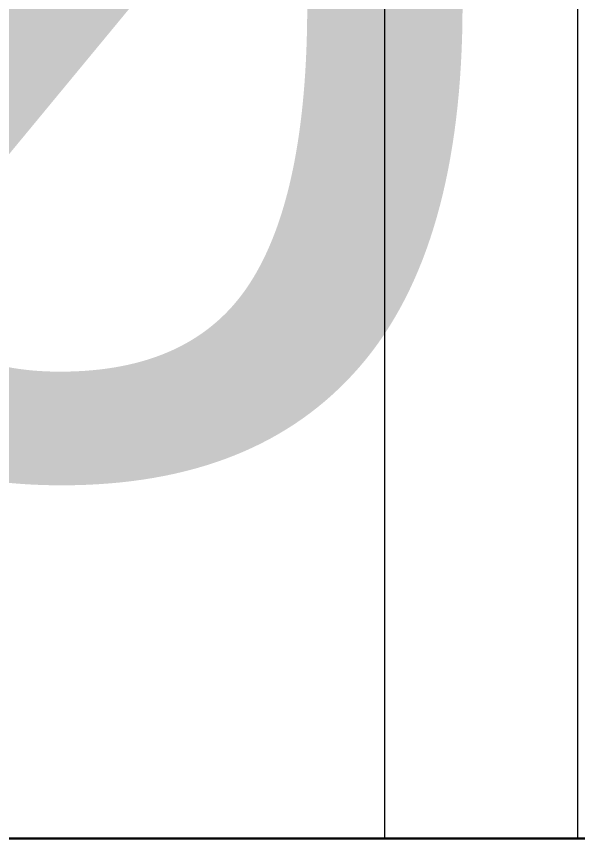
# Model space of a CAD drawing. Header units: metres. Extents: x 147 to 427, y -16 to 162.
# Drawn here: x 171.9589 to 172.0171, y 80.5957 to 80.681 of the extents above; entities that cross this region are included whole.
import ezdxf

# ---------------------------------------------------------------- set-up
doc = ezdxf.new("R2010")
doc.units = ezdxf.units.M
doc.layers.add('1053_ARQ_BASE_MATADOURO_dwg', color=7, linetype='Continuous', lineweight=5, true_color=0x767676)
for name, color, linetype, lineweight in [('A-ANNO-DIMS', 7, 'Continuous', 5), ('A-ANNO-DIMS-50', 7, 'Continuous', 5), ('A-EQUIPAMENTOS', 7, 'Continuous', 5), ('A-PAREDE', 7, 'Continuous', 30), ('A_lay', 7, 'Continuous', 5), ('P-PIPE-IDEN', 7, 'Continuous', 5)]:
    doc.layers.add(name, color=color, linetype=linetype, lineweight=lineweight)
doc.styles.add('Arial_25', font='arial.ttf', dxfattribs={"height": 0.1249999999999999})
doc.styles.add('Century Gothic_1', font='GOTHIC.TTF', dxfattribs={"height": 0.075})
doc.dimstyles.new('Setores_1_5', dxfattribs={"dimscale": 0.3048, "dimtxt": 0.07831262022881443, "dimasz": 0.5208333333333333, "dimexe": 0.3937007874015747, "dimexo": 0.2460629921259842, "dimgap": 0.2870734908136483, "dimtad": 1, "dimrnd": 0.01, "dimzin": 0, "dimdsep": 46, "dimtxsty": 'Century Gothic_1', "dimblk1": 'OBLIQUE', "dimblk2": 'OBLIQUE', "dimsah": 1, "dimcen": 0.09, "dimazin": 0, "dimtfac": 1, "dimtdec": 4, "dimtix": 1, "dimtmove": 0, "dimatfit": 3, "dimfxl": 1, "dimtvp": 1, "dimtolj": 1, "dimtzin": 0, "dimarcsym": 2})

# ---------------------------------------------------------------- blocks, each defined once
blk = doc.blocks.new('1053_ARQ_BASE_MATADOURO_dwg_arq geral tgov-4039641-BANHEIROS E VESTIÁRIO')
at = {"layer": 'A_lay', "true_color": 0xaaaaaa}
h = blk.add_hatch(dxfattribs=at)
h.set_pattern_fill('FP_2', color=253, style=0, pattern_type=2)
h.set_pattern_definition([(90, (-0.43, 0), (-0.6125, 3.750480822388769e-17), []), (180, (-0.43, 0), (-7.500961644777538e-17, -0.6125), [])])
h.paths.add_polyline_path([(32.9982296655655, -1.360337736084986), (33.01237180118935, -1.346195600926807), (33.43663586990462, -1.77045966871076), (33.42249373428078, -1.784601803868939), (33.25023462308762, -1.612342693053915)])
h.paths.add_polyline_path([(33.41165809009424, -2.567213544799652), (33.41122966582353, -2.567213544799652), (33.41153817298636, -2.567499975164101)])
h.paths.add_polyline_path([(31.19822966551894, -2.590337736532022), (32.07822903066692, -2.590337723493596), (32.07822966552359, -1.360337736084986), (31.9982296655655, -1.360337736084986), (31.9982296655655, -1.340337736532025), (32.09822966554222, -1.340337736532025), (32.09822966554222, -2.590337736532022), (32.97822966554688, -2.590337736532022), (32.97822966554688, -1.360337736084986), (32.69822966551894, -1.360337736084986), (32.69822966551894, -1.340337736532025), (32.9982296655655, -1.340337736532025), (32.9982296655655, -2.590337736532022), (33.36143735738526, -2.590337723493626), (33.36230898696525, -2.584644456362063), (33.36850861286325, -2.584118906497852), (33.37272822873721, -2.583180386026411), (33.3639897591028, -2.582610914488273), (33.38495522576743, -2.571112018484472), (33.38522966535411, -2.571112018484472), (33.38475389388188, -2.567213544799652), (33.37766758755459, -2.56675270268307), (33.37784901540559, -2.531764418520862), (33.37935890742477, -2.529469504030543), (33.38033918392303, -2.529386299058091), (33.38033918392303, -2.530819531470261), (33.38475389388188, -2.529654912327599), (33.38849361837163, -2.529260466487359), (33.38519683457316, -2.529079990610626), (33.38230822881664, -2.529079990610626), (33.38230822881664, -2.527990126248646), (33.39363069786764, -2.527990126248646), (33.39845663859801, -2.451804880380545), (33.40332281405001, -2.527990126248646), (33.41415110236105, -2.528241146850083), (33.41415110236105, -2.529079990610626), (33.40934836446957, -2.529569412834353), (33.41105634879104, -2.532213544799656), (33.41153817298636, -2.529370996491358), (33.41318337963542, -2.529491669047795), (33.41458401044638, -2.531318225015941), (33.41467251459932, -2.530331478504427), (33.4174584135822, -2.530615062280749), (33.4174584135822, -2.531588071625247), (33.4174584135822, -2.532213544799656), (33.41882147603067, -2.53257269248625), (33.41882153157442, -2.567213544799652), (33.41165809009424, -2.567213544799652), (33.4115613925586, -2.571112018484472), (33.41255289996535, -2.571112018484472), (33.4331532524047, -2.583180386026411), (33.42848461750561, -2.583665235818116), (33.42841931263904, -2.583790940594805), (33.42373110244044, -2.583180386026411), (33.42380640577898, -2.583851335952597), (33.43439815729597, -2.58512119470378), (33.43518967956162, -2.590337723493803), (33.79822966549565, -2.590337736532022), (33.79822966549565, -1.360337736084986), (33.59822966554222, -1.360337736084986), (33.59822966554222, -1.340337736532025), (33.79822966549565, -1.340337736532025), (33.79822966549565, -0.5403377357869643), (32.49990418984109, -0.5403377357869643), (32.49990418984109, -0.520337736233998), (33.79822966549565, -0.520337736233998), (33.79822966561207, 0.7096622623503934), (31.64822966558879, 0.7096622623503934), (31.64822966547237, -0.720337737351584), (31.37822966557015, -0.9803377389907172), (31.37822966557015, -1.340337738394669), (31.39822966547237, -1.340337738394669), (31.39822966547237, -1.36033773794763), (31.19822966551894, -1.36033773794763), (31.19822966551894, -2.566552797289576)])
h.paths.add_polyline_path([(32.3796333890643, -2.584848100319439), (32.37655739265048, -2.582797436043553), (32.38339294388445, -2.584848098456791)])
h.paths.add_polyline_path([(31.47922672948354, -2.584848010912471), (31.47615073283689, -2.582797346636585), (31.48298628418726, -2.584848009049823)])
h.paths.add_polyline_path([(32.35507964459268, -2.580063220113449), (32.35176171513761, -2.578219925984674), (32.35097831464218, -2.573911227457804), (32.35210469323517, -2.57560079472383)])
h.paths.add_polyline_path([(32.72500323222047, -2.580063154788004), (32.72910455998519, -2.573911160230572), (32.72832116077208, -2.578219860792096)])
h.paths.add_polyline_path([(31.4546729848955, -2.580063130706482), (31.45135505544042, -2.578219836577706), (31.45057165494495, -2.573911138050754), (31.45321641526873, -2.577878277072556)])
h.paths.add_polyline_path([(31.82459657252362, -2.58006306538085), (31.828697900288, -2.573911070823604), (31.8279145010749, -2.578219771385128), (31.82662698379707, -2.57893505893236)])
h.paths.add_polyline_path([(31.93598396700507, -2.57551958920394), (31.93598395815142, -2.575518269867118), (31.93986503223876, -2.575518785918095)])
h.paths.add_polyline_path([(33.40650297222901, -2.532213544799656), (33.40657379143014, -2.532213544799656), (33.40647120771293, -2.529079990610626), (33.4042568059013, -2.52947269597945), (33.40598023144013, -2.532213544799656)])
h.paths.add_polyline_path([(31.78805223818578, -2.524538795753311), (31.78805329892299, -2.524538154493882), (31.78986503223873, -2.524538795753311)])
h.paths.add_polyline_path([(32.68845889776651, -2.524538795753311), (32.68845995850371, -2.524538154493882), (32.69027169181945, -2.524538795753311)])
h.paths.add_polyline_path([(32.72067163989433, -2.519910329952768), (32.72112556450817, -2.514431225976472), (32.72128924567299, -2.512942886920036), (32.7224053606593, -2.516442886920035), (32.72075630968545, -2.51974099074007)])
h.paths.add_polyline_path([(31.82026498019715, -2.5199102405458), (31.82071891911924, -2.514431222653573), (31.82088263059796, -2.512942886920036), (31.82199865625866, -2.516442886920035), (31.82034965034916, -2.519740900611293)])
h.paths.add_polyline_path([(32.35074804804773, -2.49530242197209), (32.3507480424598, -2.464542454108529), (32.36425338473529, -2.465057278607535), (32.36425338976571, -2.493251755833559), (32.35404405919414, -2.494801951966122)])
h.paths.add_polyline_path([(31.45034138823414, -2.495302332565122), (31.45034138287903, -2.464542364701566), (31.46384672515244, -2.465057278609557), (31.46384673006852, -2.493251666426591), (31.45363740794015, -2.494801861263768)])
h.paths.add_polyline_path([(32.3507480424598, -2.464542454108529), (32.34961118549128, -2.464542454108529), (32.34961117838995, -2.424212720245056), (32.35074804236245, -2.463685038211235)])
h.paths.add_polyline_path([(31.45034138287903, -2.464542364701566), (31.4492045257941, -2.464542364701566), (31.44920451927484, -2.427651721984078), (31.45034138268435, -2.463685038211235)])
h.paths.add_polyline_path([(32.715829445491, -2.433098875252401), (32.71446233518465, -2.428313984289958), (32.71582944493295, -2.429954515770014)])
h.paths.add_polyline_path([(31.81542278579381, -2.433098768154382), (31.81405567548763, -2.428313894883198), (31.81542278523576, -2.429954426363046)])
h.paths.add_polyline_path([(32.34961117838995, -2.424212720245056), (32.3496111182333, -2.100627156199285), (32.36047300352679, -2.055517957680013), (32.38185480083779, -2.014339819221219), (32.41250386946687, -1.979505139154507), (32.45062465078041, -1.953054687830857), (32.49398386001417, -1.936538050225004), (32.54004132201865, -1.930922844361836), (32.58609878600701, -1.936538033952755), (32.62945800107614, -1.953054656239655), (32.66757879173472, -1.97950509409511), (32.698227872671, -2.014339763333402), (32.71960968453036, -2.055517894237933), (32.73047164315378, -2.100627088919213), (32.73047164315378, -2.42421265318983), (32.72910453216193, -2.416693549603156), (32.72407657577698, -2.409923806035923), (32.71885120787212, -2.406440228223735), (32.70842738743912, -2.405073121705415), (32.36695697561583, -2.405399314620244), (32.36037300863295, -2.407012690915006), (32.35427205649388, -2.411752959636594), (32.35097828670425, -2.416693616658382)])
h.paths.add_polyline_path([(32.71104456007035, -2.424212655052474), (32.70694323058726, -2.420794881880218), (32.70852620014941, -2.421190623193912)])
h.paths.add_polyline_path([(31.44920451863915, -2.424212632952824), (31.44920445853612, -2.100627066792318), (31.46006634382961, -2.055517868273045), (31.4814481411406, -2.014339729814251), (31.51209720976968, -1.979505049747543), (31.55021799108323, -1.953054598423889), (31.59357720031699, -1.936537960818036), (31.63963466232147, -1.930922754954869), (31.68569212630982, -1.936537944545787), (31.72905134137896, -1.953054566832692), (31.76717213203753, -1.979505004688142), (31.79782121297382, -2.014339673926434), (31.81920302483318, -2.055517804830965), (31.83006498345659, -2.10062699951225), (31.83006498345659, -2.424212563782862), (31.82869787246474, -2.416693460196188), (31.82366991619629, -2.409923716706623), (31.81844454817493, -2.406440138816767), (31.80802072785843, -2.405073032298447), (31.4665502931861, -2.405399229346468), (31.45996634930949, -2.407012601258892), (31.4538653969132, -2.411752870054895), (31.45057162700706, -2.416693527251414)])
h.paths.add_polyline_path([(31.81063790048958, -2.424212565645506), (31.80653657089007, -2.42079479247325), (31.80811954045222, -2.421190533786944)])
h.paths.add_polyline_path([(32.52173897794324, -2.329214845908934), (32.55853917053278, -2.328987855687618), (32.59398995497526, -2.319375193527305), (32.62528974490934, -2.301494435001893), (32.65005296703426, -2.277977302487157), (32.66902836581824, -2.247702358342878), (32.67988854517159, -2.213462111250909), (32.67956945679467, -2.094816044042731), (32.66698118635357, -2.060277363595218), (32.64733657944612, -2.03130246823723), (32.62255066103535, -2.008670470508273), (32.58942161204271, -1.991465080653311), (32.55684337067157, -1.983383290935039), (32.52107176361355, -1.983646541860201), (32.48594718852514, -1.993066010328552), (32.45576527191695, -2.009699951395325), (32.42930952900306, -2.034791385846919), (32.41007327967564, -2.065698776107002), (32.39951061732029, -2.09720937162793), (32.39951064344509, -2.213462162762482), (32.41085993921514, -2.248482762544358), (32.43049041660464, -2.279126743648769), (32.45552947141302, -2.302839230523605), (32.48748526612123, -2.320368712680362), (32.52144059837287, -2.329137788407953)])
h.paths.add_polyline_path([(31.62133231823663, -2.32921475650077), (31.65725359349754, -2.329214749903883), (31.69358308365753, -2.319375221233084), (31.72488299080102, -2.301494435001893), (31.74964630745357, -2.277977212890311), (31.76862170611307, -2.247702268953175), (31.77948188547064, -2.213462021864529), (31.77916281781171, -2.094816014340405), (31.76657452677287, -2.060277274365524), (31.74693001766422, -2.03130246823723), (31.7221440013433, -2.008670381104939), (31.68901495246202, -1.991464991276182), (31.65643671098479, -1.983383201529323), (31.62066475907021, -1.983646541860201), (31.58554052894444, -1.993065920859554), (31.55535861233625, -2.009699861882535), (31.52890281176664, -2.034791385846919), (31.50966662009495, -2.065698686359616), (31.49910395762767, -2.097209282198377), (31.49910398374791, -2.213462073355514), (31.51045333555579, -2.248482762544358), (31.53008375702395, -2.279126654351526), (31.55512281171124, -2.302839141113267), (31.58707860654053, -2.320368623302524), (31.62103393879218, -2.329137699032293)])
h.paths.add_polyline_path([(32.5227919520112, -2.323449541634667), (32.48878411764256, -2.314558224620824), (32.45915161545025, -2.298302562637103), (32.43398092227255, -2.274729994750325), (32.41488035756629, -2.24390663419751), (32.40471933115636, -2.212873529642432), (32.40471931151404, -2.097798004895588), (32.415859244262, -2.065625742603561), (32.4352764533247, -2.03643607271421), (32.45954511572992, -2.01406865600956), (32.49114261718234, -1.997363284370255), (32.52242438327954, -1.989314136091037), (32.55853917053278, -1.989637155103455), (32.58974044971964, -1.997363284370255), (32.61961533146406, -2.01319702251189), (32.64519471193384, -2.03643607271421), (32.66386008529415, -2.064275298740522), (32.67534972354797, -2.096324335783971), (32.67528802561505, -2.213061976696178), (32.664618988905, -2.24564665075287), (32.64608817488487, -2.274729956678691), (32.62091749016936, -2.298302533601364), (32.59068283624104, -2.314888535339494), (32.5572771626358, -2.323449535444839), (32.52756255409016, -2.32344954077838)])
h.paths.add_polyline_path([(31.62238529231402, -2.323449452227704), (31.58837759490043, -2.314558210344035), (31.55874495575307, -2.298302473230135), (31.53357426257537, -2.274729905343361), (31.5144736979856, -2.243906545146346), (31.50431267145918, -2.212873440235464), (31.50431265181179, -2.097797915512369), (31.5154525845551, -2.065625653216414), (31.53486969662431, -2.03643607271421), (31.56047709771136, -2.013340301429059), (31.59073561002579, -1.997363284370255), (31.62201772356923, -1.989314046685772), (31.65606354846984, -1.98912865628206), (31.68933395871201, -1.997363284370255), (31.71920867176145, -2.013196933101132), (31.74478811218072, -2.03643607271421), (31.76345342559597, -2.064275209331584), (31.77494306385078, -2.096324246377008), (31.77488136603436, -2.213061886933437), (31.76421232920782, -2.245646561345906), (31.74568151518769, -2.274729867271724), (31.72051083047219, -2.2983024441944), (31.69027617654385, -2.314888445932531), (31.65687050293862, -2.323449446037875), (31.62701456923278, -2.323449451396785)])
h.paths.add_polyline_path([(32.54061341034772, -2.254476327918303), (32.55514524622622, -2.252825669870383), (32.56893665052194, -2.247957806525672), (32.58128491903999, -2.240120766867959), (32.5785309568166, -2.202238926664016), (32.57667355980004, -2.192954538453315), (32.57257947583597, -2.184417076030596), (32.56650264680836, -2.177156088694598), (32.55853917053278, -2.171511555709319), (32.55000805589233, -2.168157924638768), (32.54061339649268, -2.166978872948325), (32.53121873749429, -2.168157927836046), (32.52105686411108, -2.172594371329534), (32.51472414964061, -2.177156097505476), (32.50864732308413, -2.184417086909594), (32.5045532420256, -2.192954550725651), (32.50269584816881, -2.202238939568478), (32.49994189580328, -2.240120783448054), (32.51377741774143, -2.248482762544358), (32.52608157379633, -2.252825675794411), (32.54027169181945, -2.254437512561932)])
h.paths.add_polyline_path([(31.64020675065054, -2.254476238511335), (31.65473858652903, -2.252825580463415), (31.66852999082476, -2.247957717118708), (31.68087825934282, -2.240120677460991), (31.67812429711942, -2.202238837257048), (31.67626690010309, -2.192954449047009), (31.67217281613955, -2.18441698662481), (31.66609598711273, -2.177155999289068), (31.65841333773278, -2.171621860998793), (31.64960139619856, -2.168157835232666), (31.64020673679971, -2.166978783541353), (31.63081207780188, -2.168157838427861), (31.62065020453038, -2.17259428183919), (31.61431748994806, -2.177156008094194), (31.60824066339075, -2.18441699749671), (31.60414658233087, -2.192954461311337), (31.60228918847222, -2.202238850153095), (31.5995352361061, -2.240120694041086), (31.61337101134825, -2.248482762544358), (31.62701456923278, -2.252977756044999), (31.63986503223876, -2.254437423168197)])
h.paths.add_polyline_path([(32.27396809635704, -1.784604303538733), (32.2598259607332, -1.77046216838055), (32.68408752989509, -1.346195600926807), (32.69822966551894, -1.360337736084986), (32.35892675596849, -1.699644643016028)])
h.paths.add_polyline_path([(31.57396809628719, -1.784604303538733), (31.55982596066334, -1.77046216838055), (31.98408752994166, -1.346195600926807), (31.9982296655655, -1.360337736084986), (31.74622767740222, -1.612342693053915)])
at = {"layer": 'A-EQUIPAMENTOS', "color": 253, "lineweight": 20, "true_color": 0xaaaaaa}
blk.add_line((32.09822966554202, -2.302086716517806), (32.09822966554202, -2.590337723493576), dxfattribs=at)
at = {"layer": 'A-EQUIPAMENTOS', "color": 253, "true_color": 0xaaaaaa, "flags": 128}
blk.add_lwpolyline([(32.07822966563982, -2.590337723493576), (32.07822966563982, -1.360337723046541), (31.9982296655653, -1.360337723046541), (31.98408752994146, -1.34619558788836), (31.55982596077957, -1.770462155342102), (31.57396809640341, -1.784604290500283), (31.9982296655653, -1.360337723046541), (31.9982296655653, -1.340337723493576), (32.09822966554202, -1.340337723493576), (32.09822966554202, -2.590337723493576)], dxfattribs=at)
at = {"layer": 'A-PAREDE', "color": 253, "true_color": 0xaaaaaa}
blk.add_line((32.72027169181943, -2.590337723493509), (32.03682003793533, -2.590337723493509), dxfattribs=at)
blk = doc.blocks.new('1053_ARQ_BASE_MATADOURO_dwg-3625622-BANHEIROS E VESTIÁRIO')
blk.add_blockref('1053_ARQ_BASE_MATADOURO_dwg_arq geral tgov-4039641-BANHEIROS E VESTIÁRIO', (130.2097949645677, 83.1860339743535))
blk = doc.blocks.new('DIMBLOCK37-BANHEIROS E VESTIÁRIO')
at = {"layer": 'A-ANNO-DIMS-50'}
for p, q in [((171.8587755843396, 80.2278676356902), (171.8587755843396, 80.52069625085966)), ((172.4591822439203, 80.2278676356902), (172.4591822439203, 80.48392100510821)), ((171.8587755843396, 80.22786763569022), (172.4591822439203, 80.2278676356902)), ((171.8587755843396, 80.2278676356902), (171.8587755843396, 80.10786763569018)), ((172.4591822439203, 80.2278676356902), (172.4591822439203, 80.10786763569018))]:
    blk.add_line(p, q, dxfattribs=at)
at = {"layer": 'A-ANNO-DIMS-50', "lineweight": 25}
for p, q in [((171.8587755843396, 80.22786763569022), (171.9381505843396, 80.30724263569022)), ((172.4591822439203, 80.2278676356902), (172.5385572439203, 80.3072426356902)), ((171.8587755843396, 80.22786763569022), (171.7794005843396, 80.1484926356902)), ((172.4591822439203, 80.2278676356902), (172.3798072439203, 80.14849263569019))]:
    blk.add_line(p, q, dxfattribs=at)
at = {"layer": 'A-ANNO-DIMS-50', "color": 0, "insert": (171.9936522714247, 80.41149961257734), "char_height": 0.07499999999999998, "width": 0.3967839424926597, "attachment_point": 1, "line_spacing_factor": 0.9845015114479527, "style": 'Century Gothic_1'}
blk.add_mtext('0,60 m', dxfattribs=at)
blk = doc.blocks.new('_Oblique')
at = {"color": 0, "linetype": 'ByBlock', "lineweight": -2}
blk.add_line((-0.5, -0.5), (0.5, 0.5), dxfattribs=at)

msp = doc.modelspace()

# ---------------------------------------------------------------- block references
at = {"layer": '1053_ARQ_BASE_MATADOURO_dwg', "color": 253, "true_color": 0xaaaaaa}
msp.add_blockref('1053_ARQ_BASE_MATADOURO_dwg-3625622-BANHEIROS E VESTIÁRIO', (9.709115587533281, 0), dxfattribs=at)

# ---------------------------------------------------------------- texts
at = {"layer": 'P-PIPE-IDEN', "insert": (171.9104046650793, 80.75914222740501), "char_height": 0.1249999999999999, "width": 0.3607593749999998, "attachment_point": 1, "style": 'Arial_25'}
msp.add_mtext('ø25', dxfattribs=at)

# ---------------------------------------------------------------- dimensions: what is measured, and where the dimension line sits
at = {"layer": 'A-ANNO-DIMS'}
dim = msp.add_linear_dim(base=(172.4591822439203, 80.2278676356902), p1=(171.8587755843396, 80.59569625085966), p2=(172.4591822439203, 80.55892100510822), dimstyle='Setores_1_5', override={"dimpost": '<>', "dimfxl": 0.6015318574846208}, dxfattribs=at)
dim.commit()
dim.dimension.update_dxf_attribs({"geometry": 'DIMBLOCK37-BANHEIROS E VESTIÁRIO', "text_midpoint": (172.1589789141299, 80.35475410776927)})

doc.saveas('drawing.dxf')
